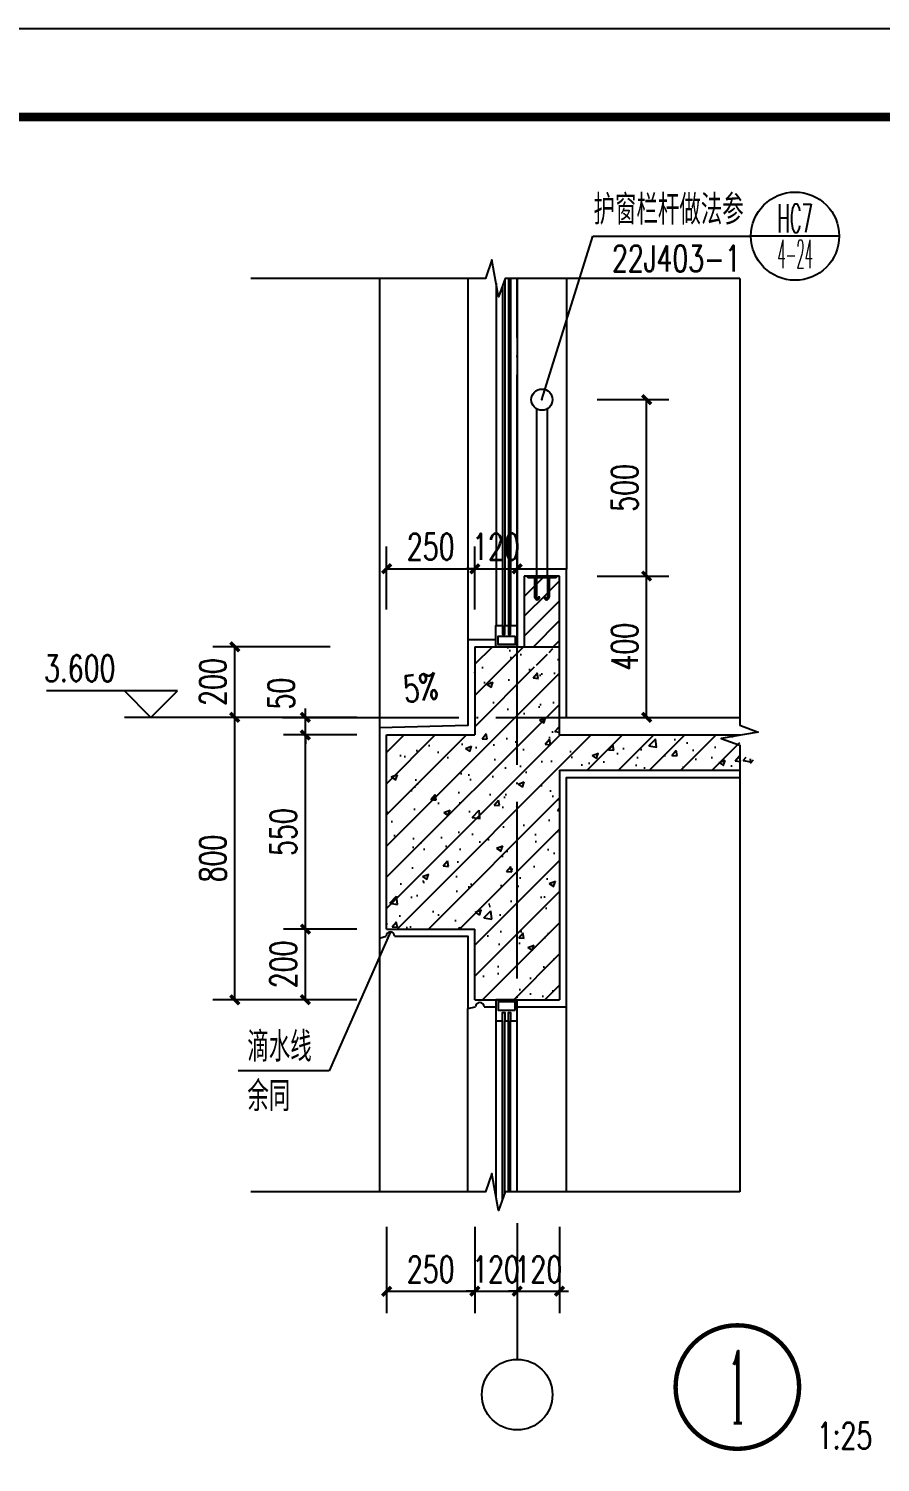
# Model space of a CAD drawing. Extents: x 79570 to 678837, y -1139230 to -612789.
# Drawn here: x 615542 to 620368, y -788711 to -780588 of the extents above; entities that cross this region are included whole.
import ezdxf
from ezdxf.enums import TextEntityAlignment as Align

# ---------------------------------------------------------------- set-up
doc = ezdxf.new("R2010")
doc.units = 0
doc.header["$LTSCALE"] = 1000
doc.header["$MEASUREMENT"] = 0
doc.linetypes.add('DOTE', pattern=[2.42, 2, -0.2, 0.02, -0.2])
for name, color, linetype in [('4', 4, 'Continuous'), ('A-剖-0.20mm.......SECT-L04', 42, 'Continuous'), ('A-剖-填充.........SECT-PATT', 156, 'Continuous'), ('A-立-护栏栏杆.....ELEV-RAIL', 123, 'Continuous'), ('A-立-线.18........ELEV-L.18', 153, 'Continuous'), ('A-通-结构剖线.....COMM-STRU-SECT', 20, 'Continuous'), ('A-通-轴线.........COMM-GRID', 27, 'DOTE'), ('A-通-门窗剖线.....COMM-GLAZ-SECT', 150, 'Continuous'), ('AXIS', 3, 'Continuous'), ('AXIS_TEXT', 7, 'Continuous'), ('DIM_ELEV', 3, 'Continuous'), ('DIM_IDEN', 210, 'Continuous'), ('DIM_LEAD', 3, 'Continuous'), ('DIM_SYMB', 3, 'Continuous'), ('PUB_DIM', 3, 'Continuous'), ('PUB_TEXT', 7, 'Continuous'), ('结-图框', 6, 'Continuous')]:
    doc.layers.add(name, color=color, linetype=linetype)
doc.layers.add('ys-notprint', color=7, linetype='Continuous', plot=False)
doc.styles.add('_TCH_DIM', font='SIMPLEX', dxfattribs={"bigfont": 'GBCBIG'})
doc.styles.add('_TCH_DIM_T3', font='SIMPLEX', dxfattribs={"width": 0.705882, "bigfont": 'GBCBIG'})
doc.styles.add('_TCH_LABEL', font='COMPLEX', dxfattribs={"bigfont": 'GBCBIG'})
doc.styles.add('COMPLEX', font='COMPLEX')
doc.styles.add('R5-WALL-DIMS-D$0$_TCH_DIM', font='SIMPLEX', dxfattribs={"bigfont": 'GBCBIG'})
doc.styles.add('蓝绿图框', font='', dxfattribs={"width": 0.7})
doc.styles.get('蓝绿图框').set_extended_font_data('SimSun')
doc.dimstyles.new('_TCH_ARCH&&25', dxfattribs={"dimtxt": 74.375, "dimasz": 25, "dimexe": 62.5, "dimexo": 75, "dimgap": 25, "dimtad": 1, "dimdec": 0, "dimzin": 0, "dimdsep": 46, "dimtxsty": '_TCH_DIM_T3', "dimblk": 'ARCHTICK', "dimcen": 0.09, "dimclrt": 7, "dimazin": 2, "dimtfac": 1, "dimtdec": 0, "dimtix": 1, "dimtmove": 2, "dimatfit": 3, "dimfxl": 1, "dimtolj": 1, "dimtzin": 0, "dimarcsym": 0})

# ---------------------------------------------------------------- blocks, each defined once
blk = doc.blocks.new('_AXISO')
blk.add_circle((0, 0), 0.5)
at = {"layer": 'AXIS_TEXT', "style": 'COMPLEX', "width": 1.041667}
blk.add_attdef('A', text='', height=0.56, dxfattribs=at).set_placement((-0.25, -0.28), (0.25, -0.28), align=Align.FIT)
blk = doc.blocks.new('A$C7B8302AA')
at = {"layer": 'A-通-门窗剖线.....COMM-GLAZ-SECT'}
for points in [[(-5.8, -58.3), (-5.8, 0), (-64.2, 0), (-64.2, -58.3), (-46.1, -58.3), (-46.1, -35), (-40.3, -35), (-40.3, -58.3), (-29.8, -58.3), (-29.8, -35), (-23.9, -35), (-23.9, -58.3)], [(-11.7, -29.2), (-11.7, -5.8), (-58.3, -5.8), (-58.3, -29.2), (-49, -29.2), (-49, -29.2), (-34.4, -29.2), (-34.4, -29.2), (-33.8, -29.2), (-33.8, -29.2), (-15.2, -29.2), (-15.2, -29.2)]]:
    blk.add_lwpolyline(points, close=True, dxfattribs=at)
blk = doc.blocks.new('全a80ym')
at = {"layer": 'A-立-护栏栏杆.....ELEV-RAIL'}
for p, q in [((-40, -5), (-40, 0)), ((-40, 0), (40, 0)), ((40, -5), (-40, -5)), ((-20.6, -5), (-20.6, -59.5)), ((-15.6, -5), (-15.6, -59.5)), ((15.6, -5), (15.6, -59.5)), ((20.6, -5), (20.6, -59.5)), ((40, 0), (40, -5)), ((-6, -59.5), (-11, -59.5)), ((6, -59.5), (11, -59.5))]:
    blk.add_line(p, q, dxfattribs=at)
for centre, radius in [((-13.3, -59.5), 7.28), ((-13.3, -59.5), 2.28), ((13.3, -59.5), 7.28), ((13.3, -59.5), 2.28)]:
    blk.add_arc(centre, radius, 180, 0, dxfattribs=at)
blk = doc.blocks.new('_ArchTick')
at = {"color": 0, "linetype": 'ByBlock', "const_width": 0.4}
blk.add_lwpolyline([(-0.5, -0.5), (0.5, 0.5)], dxfattribs=at)
blk = doc.blocks.new('*D3655')
at = {"layer": 'Defpoints', "color": 0, "transparency": 16777216}
for p in [(660000, -800802.9), (660250, -800802.9), (660250, -801060.4)]:
    blk.add_point(p, dxfattribs=at)
at = {"layer": 'PUB_DIM', "color": 0, "lineweight": -2, "transparency": 16777216}
for p, q in [((660000, -800877.9), (660000, -801122.9)), ((660250, -800877.9), (660250, -801122.9)), ((660000, -801060.4), (660250, -801060.4))]:
    blk.add_line(p, q, dxfattribs=at)
at = {"layer": 'PUB_DIM', "color": 0, "lineweight": -2, "transparency": 16777216, "xscale": 25, "yscale": 25, "zscale": 25, "rotation": 180}
blk.add_blockref('_ArchTick', (660000, -801060.4), dxfattribs=at)
at = {"layer": 'PUB_DIM', "color": 0, "lineweight": -2, "transparency": 16777216, "xscale": 25, "yscale": 25, "zscale": 25}
blk.add_blockref('_ArchTick', (660250, -801060.4), dxfattribs=at)
at = {"layer": 'PUB_DIM', "color": 7, "transparency": 16777216, "insert": (660125, -800998.2), "char_height": 74.38, "attachment_point": 5, "style": '_TCH_DIM_T3'}
blk.add_mtext('\\A1;250', dxfattribs=at)
blk = doc.blocks.new('*D3656')
at = {"layer": 'Defpoints', "color": 0, "transparency": 16777216}
for p in [(660250, -800802.9), (660370, -800802.9), (660370, -801060.4)]:
    blk.add_point(p, dxfattribs=at)
at = {"layer": 'PUB_DIM', "color": 0, "lineweight": -2, "transparency": 16777216}
for p, q in [((660250, -800877.9), (660250, -801122.9)), ((660370, -800877.9), (660370, -801122.9)), ((660250, -801060.4), (660225, -801060.4)), ((660250, -801060.4), (660370, -801060.4)), ((660370, -801060.4), (660395, -801060.4))]:
    blk.add_line(p, q, dxfattribs=at)
at = {"layer": 'PUB_DIM', "color": 0, "lineweight": -2, "transparency": 16777216, "xscale": 25, "yscale": 25, "zscale": 25}
blk.add_blockref('_ArchTick', (660250, -801060.4), dxfattribs=at)
at = {"layer": 'PUB_DIM', "color": 0, "lineweight": -2, "transparency": 16777216, "xscale": 25, "yscale": 25, "zscale": 25, "rotation": 180}
blk.add_blockref('_ArchTick', (660370, -801060.4), dxfattribs=at)
at = {"layer": 'PUB_DIM', "color": 7, "transparency": 16777216, "insert": (660310, -800998.2), "char_height": 74.38, "attachment_point": 5, "style": '_TCH_DIM_T3'}
blk.add_mtext('\\A1;120', dxfattribs=at)
blk = doc.blocks.new('*D3657')
at = {"layer": 'Defpoints', "color": 0, "transparency": 16777216}
for p in [(660370, -800802.9), (660490, -800802.9), (660490, -801060.4)]:
    blk.add_point(p, dxfattribs=at)
at = {"layer": 'PUB_DIM', "color": 0, "lineweight": -2, "transparency": 16777216}
for p, q in [((660370, -800877.9), (660370, -801122.9)), ((660490, -800877.9), (660490, -801122.9)), ((660370, -801060.4), (660345, -801060.4)), ((660370, -801060.4), (660490, -801060.4)), ((660490, -801060.4), (660515, -801060.4))]:
    blk.add_line(p, q, dxfattribs=at)
at = {"layer": 'PUB_DIM', "color": 0, "lineweight": -2, "transparency": 16777216, "xscale": 25, "yscale": 25, "zscale": 25}
blk.add_blockref('_ArchTick', (660370, -801060.4), dxfattribs=at)
at = {"layer": 'PUB_DIM', "color": 0, "lineweight": -2, "transparency": 16777216, "xscale": 25, "yscale": 25, "zscale": 25, "rotation": 180}
blk.add_blockref('_ArchTick', (660490, -801060.4), dxfattribs=at)
at = {"layer": 'PUB_DIM', "color": 7, "transparency": 16777216, "insert": (660430, -800998.2), "char_height": 74.38, "attachment_point": 5, "style": '_TCH_DIM_T3'}
blk.add_mtext('\\A1;120', dxfattribs=at)
blk = doc.blocks.new('*D3658')
at = {"layer": 'Defpoints', "color": 0, "transparency": 16777216}
for p in [(659770, -799434.5), (659990.6, -799434.5), (659990.6, -799484.5)]:
    blk.add_point(p, dxfattribs=at)
at = {"layer": 'PUB_DIM', "color": 0, "lineweight": -2, "transparency": 16777216}
for p, q in [((659770, -799434.5), (659770, -799409.5)), ((659915.6, -799434.5), (659707.5, -799434.5)), ((659770, -799484.5), (659770, -799434.5)), ((659915.6, -799484.5), (659707.5, -799484.5)), ((659770, -799484.5), (659770, -799509.5))]:
    blk.add_line(p, q, dxfattribs=at)
at = {"layer": 'PUB_DIM', "color": 0, "lineweight": -2, "transparency": 16777216, "xscale": 25, "yscale": 25, "zscale": 25}
for p, rotation in [((659770, -799434.5), 270), ((659770, -799484.5), 90)]:
    blk.add_blockref('_ArchTick', p, dxfattribs=dict(at, rotation=rotation))
at = {"layer": 'PUB_DIM', "color": 7, "transparency": 16777216, "insert": (659701.3, -799367), "char_height": 74.38, "attachment_point": 5, "rotation": 90, "style": '_TCH_DIM_T3'}
blk.add_mtext('\\A1;50', dxfattribs=at)
blk = doc.blocks.new('*D3659')
at = {"layer": 'Defpoints', "color": 0, "transparency": 16777216}
for p in [(659770, -799484.5), (659990.6, -799484.5), (659990.6, -800034.5)]:
    blk.add_point(p, dxfattribs=at)
at = {"layer": 'PUB_DIM', "color": 0, "lineweight": -2, "transparency": 16777216}
for p, q in [((659915.6, -799484.5), (659707.5, -799484.5)), ((659770, -800034.5), (659770, -799484.5)), ((659915.6, -800034.5), (659707.5, -800034.5))]:
    blk.add_line(p, q, dxfattribs=at)
at = {"layer": 'PUB_DIM', "color": 0, "lineweight": -2, "transparency": 16777216, "xscale": 25, "yscale": 25, "zscale": 25}
for p, rotation in [((659770, -799484.5), 90), ((659770, -800034.5), 270)]:
    blk.add_blockref('_ArchTick', p, dxfattribs=dict(at, rotation=rotation))
at = {"layer": 'PUB_DIM', "color": 7, "transparency": 16777216, "insert": (659707.8, -799759.5), "char_height": 74.38, "attachment_point": 5, "rotation": 90, "style": '_TCH_DIM_T3'}
blk.add_mtext('\\A1;550', dxfattribs=at)
blk = doc.blocks.new('*D3660')
at = {"layer": 'Defpoints', "color": 0, "transparency": 16777216}
for p in [(659770, -800034.5), (659990.6, -800034.5), (659990.6, -800234.5)]:
    blk.add_point(p, dxfattribs=at)
at = {"layer": 'PUB_DIM', "color": 0, "lineweight": -2, "transparency": 16777216}
for p, q in [((659915.6, -800034.5), (659707.5, -800034.5)), ((659770, -800234.5), (659770, -800034.5)), ((659915.6, -800234.5), (659707.5, -800234.5))]:
    blk.add_line(p, q, dxfattribs=at)
at = {"layer": 'PUB_DIM', "color": 0, "lineweight": -2, "transparency": 16777216, "xscale": 25, "yscale": 25, "zscale": 25}
for p, rotation in [((659770, -800034.5), 90), ((659770, -800234.5), 270)]:
    blk.add_blockref('_ArchTick', p, dxfattribs=dict(at, rotation=rotation))
at = {"layer": 'PUB_DIM', "color": 7, "transparency": 16777216, "insert": (659707.8, -800134.5), "char_height": 74.38, "attachment_point": 5, "rotation": 90, "style": '_TCH_DIM_T3'}
blk.add_mtext('\\A1;200', dxfattribs=at)
blk = doc.blocks.new('*D3661')
at = {"layer": 'Defpoints', "color": 0, "transparency": 16777216}
for p in [(659570, -799434.5), (659915.6, -799434.5), (659915.6, -800234.5)]:
    blk.add_point(p, dxfattribs=at)
at = {"layer": 'PUB_DIM', "color": 0, "lineweight": -2, "transparency": 16777216}
for p, q in [((659840.6, -799434.5), (659507.5, -799434.5)), ((659570, -800234.5), (659570, -799434.5)), ((659840.6, -800234.5), (659507.5, -800234.5))]:
    blk.add_line(p, q, dxfattribs=at)
at = {"layer": 'PUB_DIM', "color": 0, "lineweight": -2, "transparency": 16777216, "xscale": 25, "yscale": 25, "zscale": 25}
for p, rotation in [((659570, -799434.5), 90), ((659570, -800234.5), 270)]:
    blk.add_blockref('_ArchTick', p, dxfattribs=dict(at, rotation=rotation))
at = {"layer": 'PUB_DIM', "color": 7, "transparency": 16777216, "insert": (659507.8, -799834.5), "char_height": 74.38, "attachment_point": 5, "rotation": 90, "style": '_TCH_DIM_T3'}
blk.add_mtext('\\A1;800', dxfattribs=at)
blk = doc.blocks.new('*D3662')
at = {"layer": 'Defpoints', "color": 0, "transparency": 16777216}
for p in [(659570, -799234.5), (659915.6, -799234.5), (659915.6, -799434.5)]:
    blk.add_point(p, dxfattribs=at)
at = {"layer": 'PUB_DIM', "color": 0, "lineweight": -2, "transparency": 16777216}
for p, q in [((659840.6, -799234.5), (659507.5, -799234.5)), ((659570, -799434.5), (659570, -799234.5)), ((659840.6, -799434.5), (659507.5, -799434.5))]:
    blk.add_line(p, q, dxfattribs=at)
at = {"layer": 'PUB_DIM', "color": 0, "lineweight": -2, "transparency": 16777216, "xscale": 25, "yscale": 25, "zscale": 25}
for p, rotation in [((659570, -799234.5), 90), ((659570, -799434.5), 270)]:
    blk.add_blockref('_ArchTick', p, dxfattribs=dict(at, rotation=rotation))
at = {"layer": 'PUB_DIM', "color": 7, "transparency": 16777216, "insert": (659507.8, -799334.5), "char_height": 74.38, "attachment_point": 5, "rotation": 90, "style": '_TCH_DIM_T3'}
blk.add_mtext('\\A1;200', dxfattribs=at)
blk = doc.blocks.new('*D3663')
at = {"layer": 'Defpoints', "color": 0, "transparency": 16777216}
for p in [(660250, -799013.4), (660000, -799203.7), (660250, -799203.7)]:
    blk.add_point(p, dxfattribs=at)
at = {"layer": 'PUB_DIM', "color": 0, "lineweight": -2, "transparency": 16777216}
for p, q in [((660000, -799128.7), (660000, -798950.9)), ((660250, -799128.7), (660250, -798950.9)), ((660000, -799013.4), (660250, -799013.4))]:
    blk.add_line(p, q, dxfattribs=at)
at = {"layer": 'PUB_DIM', "color": 0, "lineweight": -2, "transparency": 16777216, "xscale": 25, "yscale": 25, "zscale": 25, "rotation": 180}
blk.add_blockref('_ArchTick', (660000, -799013.4), dxfattribs=at)
at = {"layer": 'PUB_DIM', "color": 0, "lineweight": -2, "transparency": 16777216, "xscale": 25, "yscale": 25, "zscale": 25}
blk.add_blockref('_ArchTick', (660250, -799013.4), dxfattribs=at)
at = {"layer": 'PUB_DIM', "color": 7, "transparency": 16777216, "insert": (660125, -798951.2), "char_height": 74.38, "attachment_point": 5, "style": '_TCH_DIM_T3'}
blk.add_mtext('\\A1;250', dxfattribs=at)
blk = doc.blocks.new('*D3664')
at = {"layer": 'Defpoints', "color": 0, "transparency": 16777216}
for p in [(660370, -799013.4), (660250, -799203.7), (660370, -799203.7)]:
    blk.add_point(p, dxfattribs=at)
at = {"layer": 'PUB_DIM', "color": 0, "lineweight": -2, "transparency": 16777216}
for p, q in [((660250, -799128.7), (660250, -798950.9)), ((660370, -799128.7), (660370, -798950.9)), ((660250, -799013.4), (660225, -799013.4)), ((660250, -799013.4), (660370, -799013.4)), ((660370, -799013.4), (660395, -799013.4))]:
    blk.add_line(p, q, dxfattribs=at)
at = {"layer": 'PUB_DIM', "color": 0, "lineweight": -2, "transparency": 16777216, "xscale": 25, "yscale": 25, "zscale": 25}
blk.add_blockref('_ArchTick', (660250, -799013.4), dxfattribs=at)
at = {"layer": 'PUB_DIM', "color": 0, "lineweight": -2, "transparency": 16777216, "xscale": 25, "yscale": 25, "zscale": 25, "rotation": 180}
blk.add_blockref('_ArchTick', (660370, -799013.4), dxfattribs=at)
at = {"layer": 'PUB_DIM', "color": 7, "transparency": 16777216, "insert": (660310, -798951.2), "char_height": 74.38, "attachment_point": 5, "style": '_TCH_DIM_T3'}
blk.add_mtext('\\A1;120', dxfattribs=at)
blk = doc.blocks.new('*D3665')
at = {"layer": 'Defpoints', "color": 0, "transparency": 16777216}
for p in [(660521.6, -799034.5), (660736.8, -799034.5), (660521.6, -799434.5)]:
    blk.add_point(p, dxfattribs=at)
at = {"layer": 'PUB_DIM', "color": 0, "lineweight": -2, "transparency": 16777216}
for p, q in [((660596.6, -799034.5), (660799.3, -799034.5)), ((660736.8, -799434.5), (660736.8, -799034.5)), ((660596.6, -799434.5), (660799.3, -799434.5))]:
    blk.add_line(p, q, dxfattribs=at)
at = {"layer": 'PUB_DIM', "color": 0, "lineweight": -2, "transparency": 16777216, "xscale": 25, "yscale": 25, "zscale": 25}
for p, rotation in [((660736.8, -799034.5), 90), ((660736.8, -799434.5), 270)]:
    blk.add_blockref('_ArchTick', p, dxfattribs=dict(at, rotation=rotation))
at = {"layer": 'PUB_DIM', "color": 7, "transparency": 16777216, "insert": (660674.6, -799234.5), "char_height": 74.38, "attachment_point": 5, "rotation": 90, "style": '_TCH_DIM_T3'}
blk.add_mtext('\\A1;400', dxfattribs=at)
blk = doc.blocks.new('*D3666')
at = {"layer": 'Defpoints', "color": 0, "transparency": 16777216}
for p in [(660521.6, -798534.5), (660736.8, -798534.5), (660521.6, -799034.5)]:
    blk.add_point(p, dxfattribs=at)
at = {"layer": 'PUB_DIM', "color": 0, "lineweight": -2, "transparency": 16777216}
for p, q in [((660596.6, -798534.5), (660799.3, -798534.5)), ((660736.8, -799034.5), (660736.8, -798534.5)), ((660596.6, -799034.5), (660799.3, -799034.5))]:
    blk.add_line(p, q, dxfattribs=at)
at = {"layer": 'PUB_DIM', "color": 0, "lineweight": -2, "transparency": 16777216, "xscale": 25, "yscale": 25, "zscale": 25}
for p, rotation in [((660736.8, -798534.5), 90), ((660736.8, -799034.5), 270)]:
    blk.add_blockref('_ArchTick', p, dxfattribs=dict(at, rotation=rotation))
at = {"layer": 'PUB_DIM', "color": 7, "transparency": 16777216, "insert": (660674.6, -798784.5), "char_height": 74.38, "attachment_point": 5, "rotation": 90, "style": '_TCH_DIM_T3'}
blk.add_mtext('\\A1;500', dxfattribs=at)
blk = doc.blocks.new('template_浙_标准图框A1_A1_0.0000_1bed4683cac0ca9b963c039433737638')
at = {"layer": '结-图框'}
blk.add_line((831, 584), (25, 584), dxfattribs=at)
blk.add_lwpolyline([(0, 0), (841, 0), (841, 594), (0, 594)], close=True, dxfattribs=at)
at = {"layer": '结-图框', "const_width": 1}
blk.add_lwpolyline([(25, 584), (25, 10), (831, 10), (831, 584)], close=True, dxfattribs=at)
at = {"color": 6, "style": '蓝绿图框', "width": 0.7}
for tag, p in [('专业审定', (782.48, 167.5)), ('专业审核', (782.48, 158.5)), ('项目经理', (782.48, 149.5)), ('专业负责', (782.48, 140.5)), ('专业校对', (782.48, 131.5)), ('专业设计', (782.48, 122.5)), ('专业制图', (782.48, 113.5))]:
    blk.add_attdef(tag, text='', height=3, dxfattribs=at).set_placement(p, align=Align.MIDDLE)
for tag, height, p in [('日期', 3, (821.45, 113.5)), ('建设单位', 3.5, (796, 97.72)), ('项目名称', 3.5, (796, 76.96)), ('子项名称', 3.5, (796.26, 63.69)), ('图纸名称', 3.5, (796.28, 51.48)), ('图纸名称', 3.5, (796.38, 46.45)), ('图纸名称', 3.5, (796.48, 41.64)), ('项目编号', 3, (796.15, 32.75)), ('图号', 3, (789.2, 23.5)), ('修改版次', 3, (823.75, 23.5))]:
    blk.add_attdef(tag, text='', height=height, dxfattribs=at).set_placement(p, align=Align.MIDDLE_CENTER)
at = {"layer": 'ys-notprint', "color": 6, "style": '蓝绿图框', "width": 0.7}
for tag, p in [('暖通', (21.09, 577.84)), ('电气', (21.02, 564.82)), ('给排水', (21.35, 552.55)), ('结构', (21.47, 539.64)), ('建筑', (21.4, 526.53))]:
    blk.add_attdef(tag, text='', height=2.5, rotation=90.7801, dxfattribs=at).set_placement(p, align=Align.MIDDLE)
blk.add_attdef('设计发图章', text='', height=3, dxfattribs=at).set_placement((747.09, 465.48), align=Align.MIDDLE)
at = {"layer": '结-图框', "style": '蓝绿图框', "width": 0.7}
for tag, p in [('项目经理', (792.5, 572)), ('专业负责', (792.5, 564)), ('专业设计', (792.5, 556))]:
    blk.add_attdef(tag, text='', height=3.5, dxfattribs=at).set_placement(p, align=Align.MIDDLE_CENTER)
blk = doc.blocks.new('32r')
at = {"layer": 'A-剖-填充.........SECT-PATT'}
h = blk.add_hatch(dxfattribs=at)
h.set_pattern_fill('ANSI31', color=256, scale=25)
h.set_pattern_definition([(45, (0, 0), (-28.0633004, 28.0633004), [])])
h.paths.add_polyline_path([(660490, -799034.5), (660480, -799034.5), (660480, -799039.5), (660460.6, -799039.5), (660460.6, -799093.9, -1), (660446, -799093.9), (660451, -799093.9, 1), (660455.6, -799093.9), (660455.6, -799039.5), (660424.4, -799039.5), (660424.4, -799093.9, 1), (660429, -799093.9), (660434, -799093.9, -1), (660419.4, -799093.9), (660419.4, -799039.5), (660400, -799039.5), (660400, -799034.5), (660390, -799034.5), (660390, -799234.5), (660490, -799234.5)])
h = blk.add_hatch(dxfattribs=at)
h.set_pattern_fill('钢筋混凝土', color=256, scale=25)
h.set_pattern_definition([(45, (44143.94, 44375.836), (-44.194174, 44.194174), []), (50, (44143.94, 44375.84), (179.315046, -15.688034), [18.75, -206.25]), (355, (44143.94, 44375.84), (-34.687833, 188.048033), [15, -165]), (100.4514, (44158.88, 44374.53), (144.627345, 172.359886), [15.935047, -175.285528]), (46.1842, (44143.94, 44425.84), (266.81026, -41.379754), [28.125, -309.375]), (96.6356, (44166.17, 44422.4), (233.665676, 243.52947), [23.90257, -262.92825]), (351.1842, (44143.94, 44425.84), (233.665486, 243.52965), [22.5, -247.5]), (21, (44168.94, 44413.34), (149.226763, -100.654723), [18.75, -206.25]), (326, (44168.94, 44413.34), (60.828833, 181.28751), [15, -165]), (71.4514, (44181.38, 44404.95), (210.055657, 80.632624), [15.935047, -175.285528]), (37.5, (44143.94, 44375.836), (3.039964, 83.2234635), [0, -163, 0, -167.5, 0, -165.625]), (7.5, (44143.94, 44375.84), (65.767384, 98.602928), [0, -95.5, 0, -159.25, 0, -63.125]), (327.5, (44088.19, 44375.836), (133.455609, -5.638718), [0, -62.5, 0, -195, 0, -258.75]), (317.5, (44063.19, 44375.84), (145.796542, 25.026246), [0, -81.25, 0, -129.5, 0, -183.75])])
edge = h.paths.add_edge_path()
edge.add_line((660490, -799234.5), (660480, -799234.5))
edge.add_line((660480, -799234.5), (660480, -799239.5))
edge.add_line((660480, -799239.5), (660460.6, -799239.5))
edge.add_line((660460.6, -799239.5), (660460.6, -799293.9))
edge.add_arc((660453.3, -799293.9), 7.28, -180, 0, ccw=False)
edge.add_line((660446, -799293.9), (660451, -799293.9))
edge.add_arc((660453.3, -799293.9), 2.28, 180, 360)
edge.add_line((660455.6, -799293.9), (660455.6, -799239.5))
edge.add_line((660455.6, -799239.5), (660424.4, -799239.5))
edge.add_line((660424.4, -799239.5), (660424.4, -799293.9))
edge.add_arc((660426.7, -799293.9), 2.28, 180, 360)
edge.add_line((660429, -799293.9), (660434, -799293.9))
edge.add_arc((660426.7, -799293.9), 7.28, -180, 0, ccw=False)
edge.add_line((660419.4, -799293.9), (660419.4, -799239.5))
edge.add_line((660419.4, -799239.5), (660400, -799239.5))
edge.add_line((660400, -799239.5), (660400, -799234.5))
edge.add_line((660400, -799234.5), (660370, -799234.5))
edge.add_line((660370, -799234.5), (660370, -799434.5))
edge.add_line((660370, -799434.5), (660490, -799434.5))
edge.add_line((660490, -799434.5), (660490, -799234.5))
h.paths.add_polyline_path([(660370, -799234.5), (660250, -799234.5), (660250, -799434.5), (660370, -799434.5)])
h.paths.add_polyline_path([(660370, -799434.5), (660250, -799434.5), (660250, -799484.5), (660000, -799484.5), (660000, -800034.5), (660250, -800034.5), (660250, -800234.5), (660370, -800234.5)])
h.paths.add_polyline_path([(661000.7, -799484.5), (660490, -799484.5), (660490, -799434.5), (660370, -799434.5), (660370, -800234.5), (660490, -800234.5), (660490, -799584.5), (660964.4, -799584.5), (660948.2, -799578.7), (661053.2, -799560.2), (661000.7, -799541.1)])
at = {"layer": 'A-剖-0.20mm.......SECT-L04'}
blk.add_line((660510, -799434.5), (661000.7, -799434.5), dxfattribs=at)
for points in [[(660510, -799434.5), (660510, -799014.5), (660370, -799014.5)], [(660310, -799214.5), (660230, -799214.5), (660230, -799457.4), (659980, -799464.5), (659980, -800060), (659998.9, -800054.5)], [(660370, -800254.5), (660510, -800254.5), (660510, -799604.5), (661000.7, -799604.5)], [(660022.8, -800054.5), (660230, -800054.5), (660230, -800259.8), (660251.8, -800254.5)], [(660276.1, -800254.5), (660310, -800254.5)]]:
    blk.add_lwpolyline(points, dxfattribs=at)
for centre, radius in [((660010.9, -800054.5), 11.9), ((660264, -800254.5), 12.1)]:
    blk.add_arc(centre, radius, 0, 180, dxfattribs=at)
at = {"layer": 'A-立-护栏栏杆.....ELEV-RAIL'}
for p, q in [((660425, -798560.4), (660425, -799034.5)), ((660455, -798560.4), (660455, -799034.5))]:
    blk.add_line(p, q, dxfattribs=at)
blk.add_circle((660440, -798534.5), 30, dxfattribs=at)
at = {"layer": 'A-立-线.18........ELEV-L.18'}
for p, q in [((659980, -798191.1), (659980, -799464.5)), ((660230, -798191.1), (660230, -799214.5)), ((660510, -798191.1), (660510, -799014.5)), ((659980, -800060), (659980, -800779.1)), ((660230, -800779.1), (660230, -800259.8)), ((660510, -800779.1), (660510, -800254.5))]:
    blk.add_line(p, q, dxfattribs=at)
at = {"layer": 'A-通-结构剖线.....COMM-STRU-SECT'}
for p, q in [((660490, -799034.5), (660390, -799034.5)), ((660390, -799034.5), (660390, -799234.5)), ((660490, -799234.5), (660490, -799034.5)), ((660250, -799234.5), (660250, -799484.5)), ((660250, -799234.5), (660490, -799234.5)), ((660250, -799234.5), (660490, -799234.5)), ((660490, -799484.5), (660490, -799234.5)), ((660000, -800034.5), (660000, -799484.5)), ((660000, -799484.5), (660250, -799484.5)), ((660490, -799484.5), (661000.7, -799484.5)), ((660490, -799584.5), (660490, -800234.5)), ((660490, -799584.5), (661000.7, -799584.5)), ((660000, -800034.5), (660250, -800034.5)), ((660250, -800234.5), (660250, -800034.5)), ((660250, -800234.5), (660490, -800234.5))]:
    blk.add_line(p, q, dxfattribs=at)
at = {"layer": 'A-通-轴线.........COMM-GRID', "linetype": 'DOTE', "ltscale": 0.25}
for p, q in [((660370, -800779.1), (660370, -798191.1)), ((659704.9, -799434.5), (661000.7, -799434.5))]:
    blk.add_line(p, q, dxfattribs=at)
at = {"layer": 'A-通-门窗剖线.....COMM-GLAZ-SECT'}
for points in [[(660334.6, -798195.1), (660334.6, -799174.5)], [(660345.4, -798191.1), (660345.4, -799174.5)], [(660351.4, -798191.1), (660351.4, -799174.5)], [(660370, -798191.1), (660370, -799174.5)], [(660310, -798204.2), (660310, -799174.5)], [(660328.6, -798211.6), (660328.6, -799174.5)], [(660310, -800792.2), (660310, -800294.5)], [(660328.6, -800799.6), (660328.6, -800294.5)], [(660334.6, -800783.1), (660334.6, -800294.5)], [(660345.4, -800779.1), (660345.4, -800294.5)], [(660351.4, -800779.1), (660351.4, -800294.5)], [(660370, -800779.1), (660370, -800294.5)]]:
    blk.add_lwpolyline(points, dxfattribs=at)
at = {"layer": 'AXIS'}
blk.add_line((660370, -800867.5), (660370, -801253.3), dxfattribs=at)
at = {"layer": 'DIM_ELEV'}
for p, q in [((659407.5, -799359.5), (659036.8, -799359.5)), ((659332.5, -799434.5), (659257.5, -799359.5)), ((659332.5, -799434.5), (659407.5, -799359.5)), ((659507.5, -799434.5), (659257.5, -799434.5))]:
    blk.add_line(p, q, dxfattribs=at)
at = {"layer": 'DIM_IDEN', "linetype": 'ByBlock'}
for p, q in [((660440, -798534.4), (660584.3, -798071.3)), ((660584.3, -798071.3), (661032.4, -798071.3)), ((661282.4, -798071.3), (661032.4, -798071.3))]:
    blk.add_line(p, q, dxfattribs=at)
for centre, radius in [((661157.4, -798071.3), 125), ((660440, -798534.6), 0.152)]:
    blk.add_circle(centre, radius, dxfattribs=at)
at = {"layer": 'DIM_SYMB'}
for points in [[(661000.7, -798191.1), (660336.1, -798191.1), (660317, -798243.6), (660298.5, -798138.6), (660279.8, -798191.1), (659615.2, -798191.1)], [(661000.7, -798191.1), (661000.7, -799457), (661053.2, -799476.1), (660948.2, -799494.6), (661000.7, -799513.2), (661000.7, -800779.1)], [(661000.7, -800779.1), (660336.1, -800779.1), (660317, -800831.6), (660298.5, -800726.6), (660279.8, -800779.1), (659615.2, -800779.1)]]:
    blk.add_lwpolyline(points, dxfattribs=at)
at = {"layer": 'DIM_SYMB', "const_width": 12.5}
blk.add_lwpolyline([(661168.8, -801331.8, 1), (660818.8, -801331.8, 1)], format="xyb", close=True, dxfattribs=at)
at = {"layer": 'A-立-护栏栏杆.....ELEV-RAIL', "extrusion": (0, 0, -1), "xscale": -1, "zscale": -1}
blk.add_blockref('全a80ym', (-660440, -799034.5), dxfattribs=at)
at = {"layer": 'A-通-门窗剖线.....COMM-GLAZ-SECT', "xscale": -1.028571428591385, "yscale": 1.028571428591385, "zscale": 1.028571428591385, "rotation": 180}
blk.add_blockref('A$C7B8302AA', (660376, -799234.5), dxfattribs=at)
at = {"layer": 'A-通-门窗剖线.....COMM-GLAZ-SECT', "xscale": 1.028571428591385, "yscale": 1.028571428591385, "zscale": 1.028571428591385}
blk.add_blockref('A$C7B8302AA', (660376, -800234.5), dxfattribs=at)
at = {"layer": 'AXIS', "xscale": 200, "yscale": 200, "zscale": 200}
blk.add_blockref('_AXISO', (660370, -801353.3), dxfattribs=at)
at = {"layer": 'PUB_TEXT', "linetype": 'ByBlock', "style": 'R5-WALL-DIMS-D$0$_TCH_DIM'}
blk.add_text('护窗栏杆做法参', height=84.4, dxfattribs=at).set_placement((660586.4, -798038.5))
at = {"layer": 'PUB_TEXT', "linetype": 'ByBlock', "style": '_TCH_LABEL'}
for s, width, p, p2 in [('HC7', 0.444915, (661107.1, -798061.2), (661207.8, -798061.2)), ('4-24', 0.316265, (661107.1, -798161.9), (661207.8, -798161.9))]:
    blk.add_text(s, height=80.5, dxfattribs=dict(at, width=width)).set_placement(p, p2, align=Align.FIT)
at = {"layer": 'PUB_TEXT', "linetype": 'ByBlock', "style": 'R5-WALL-DIMS-D$0$_TCH_DIM', "width": 0.705882}
blk.add_text('22J403-1', height=74.38, dxfattribs=at).set_placement((660638.7, -798171.9))
at = {"layer": 'PUB_TEXT', "style": '_TCH_DIM', "width": 0.705882}
for s, p in [('3.600', (659029.3, -799333.2)), ('1:25', (661218.8, -801506.8))]:
    blk.add_text(s, height=74.38, dxfattribs=at).set_placement(p)
at = {"layer": 'PUB_TEXT', "style": '_TCH_LABEL'}
blk.add_text('1', height=204.3, dxfattribs=at).set_placement((660969.5, -801433.9), (661018.2, -801433.9), align=Align.FIT)
at = {"layer": 'PUB_DIM'}
for p1, p2, distance, picture, middle in [((660521.6, -799034.5), (660521.6, -798534.5), -215.2, '*D3666', (660674.6, -798784.5)), ((660000, -799203.7), (660250, -799203.7), 190.3, '*D3663', (660125, -798951.2)), ((660250, -799203.7), (660370, -799203.7), 190.3, '*D3664', (660310, -798951.2)), ((660521.6, -799434.5), (660521.6, -799034.5), -215.2, '*D3665', (660674.6, -799234.5)), ((659915.6, -799434.5), (659915.6, -799234.5), 345.6, '*D3662', (659507.8, -799334.5)), ((659915.6, -800234.5), (659915.6, -799434.5), 345.6, '*D3661', (659507.8, -799834.5)), ((659990.6, -800034.5), (659990.6, -799484.5), 220.6, '*D3659', (659707.8, -799759.5)), ((659990.6, -800234.5), (659990.6, -800034.5), 220.6, '*D3660', (659707.8, -800134.5)), ((660000, -800802.9), (660250, -800802.9), -257.4, '*D3655', (660125, -800998.2)), ((660250, -800802.9), (660370, -800802.9), -257.4, '*D3656', (660310, -800998.2)), ((660370, -800802.9), (660490, -800802.9), -257.4, '*D3657', (660430, -800998.2))]:
    dim = blk.add_aligned_dim(p1=p1, p2=p2, distance=distance, dimstyle='_TCH_ARCH&&25', dxfattribs=at)
    dim.commit()
    dim.dimension.update_dxf_attribs({"geometry": picture, "text_midpoint": middle})
dim = blk.add_linear_dim(base=(659770, -799434.5), p1=(659990.6, -799484.5), p2=(659990.6, -799434.5), angle=90, dimstyle='_TCH_ARCH&&25', dxfattribs=at)
dim.commit()
dim.dimension.update_dxf_attribs({"geometry": '*D3658', "text_midpoint": (659701.3, -799367), "dimtype": 161})

msp = doc.modelspace()

# ---------------------------------------------------------------- linework, layer by layer
at = {"layer": 'DIM_LEAD', "linetype": 'ByBlock'}
for p, q in [((617592, -785705.6), (617245.1, -786493)), ((617245.1, -786493), (616728.9, -786493))]:
    msp.add_line(p, q, dxfattribs=at)
at = {"layer": 'DIM_SYMB'}
msp.add_lwpolyline([(617947.1, -784425.1, 0, 0, 0), (617752, -784450.1, 40, 0, 0), (617603.3, -784469.2, 0, 0, 0)], format="xyseb", dxfattribs=at)

# ---------------------------------------------------------------- block references
at = {"layer": '4'}
for name, p, xscale, yscale, zscale in [('template_浙_标准图框A1_A1_0.0000_1bed4683cac0ca9b963c039433737638', (610645.1, -810287.7), 50, 50, 50), ('32r', (-702429.7, 814379.4), 2, 2, 2)]:
    msp.add_blockref(name, p, dxfattribs=dict(at, xscale=xscale, yscale=yscale, zscale=zscale))

# ---------------------------------------------------------------- texts
at = {"layer": 'PUB_TEXT', "style": '_TCH_DIM', "width": 0.705882}
msp.add_text('5%', height=148.75, rotation=7.31147, dxfattribs=at).set_placement((617674.3, -784407.2))
at = {"layer": 'PUB_TEXT', "linetype": 'ByBlock', "style": '_TCH_DIM'}
for s, p in [('滴水线', (616781.4, -786440.5)), ('余同', (616781.4, -786720.5))]:
    msp.add_text(s, height=168.79, dxfattribs=at).set_placement(p)

doc.saveas('drawing.dxf')
